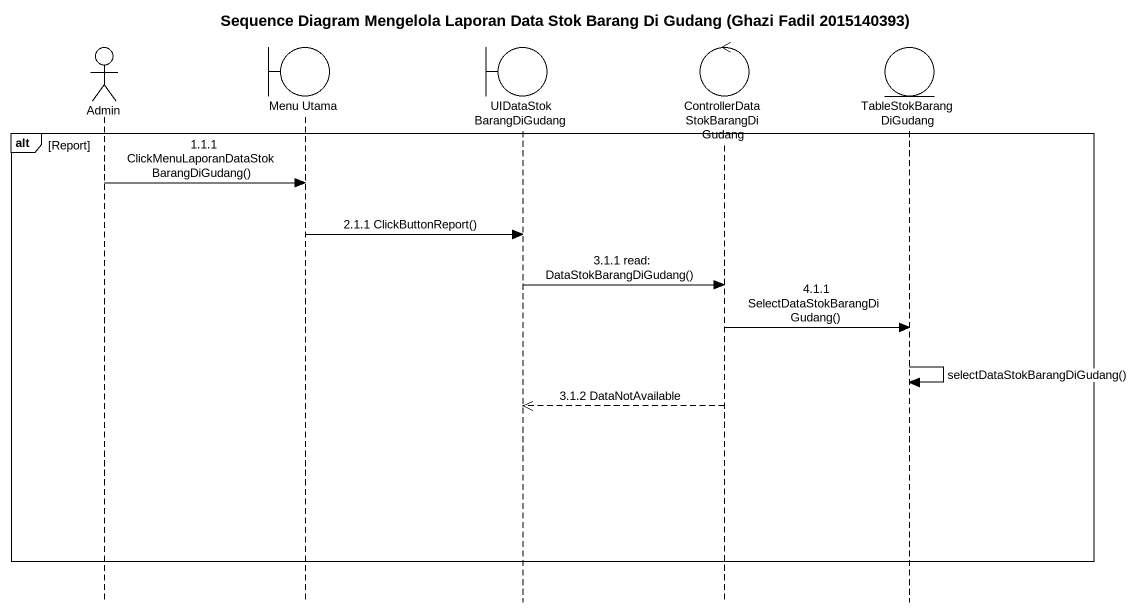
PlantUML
@startuml
title Sequence Diagram Mengelola Laporan Data Stok Barang Di Gudang (Ghazi Fadil 2015140393)
hide footbox
actor Admin
boundary "Menu Utama" as Menu_Utama
boundary UIDataStokBarangDiGudang
control "ControllerDataStokBarangDiGudang" as ControllerDataStokBarangDiGu
entity TableStokBarangDiGudang

alt Report
  Admin -> Menu_Utama : 1.1.1 ClickMenuLaporanDataStokBarangDiGudang()
  Menu_Utama -> UIDataStokBarangDiGudang : 2.1.1 ClickButtonReport()
  UIDataStokBarangDiGudang -> ControllerDataStokBarangDiGu : 3.1.1 read: DataStokBarangDiGudang()
  ControllerDataStokBarangDiGu -> TableStokBarangDiGudang : 4.1.1 SelectDataStokBarangDiGudang()
  TableStokBarangDiGudang -> TableStokBarangDiGudang : selectDataStokBarangDiGudang()
  ControllerDataStokBarangDiGu -->> UIDataStokBarangDiGudang : 3.1.2 DataNotAvailable
end
@enduml
